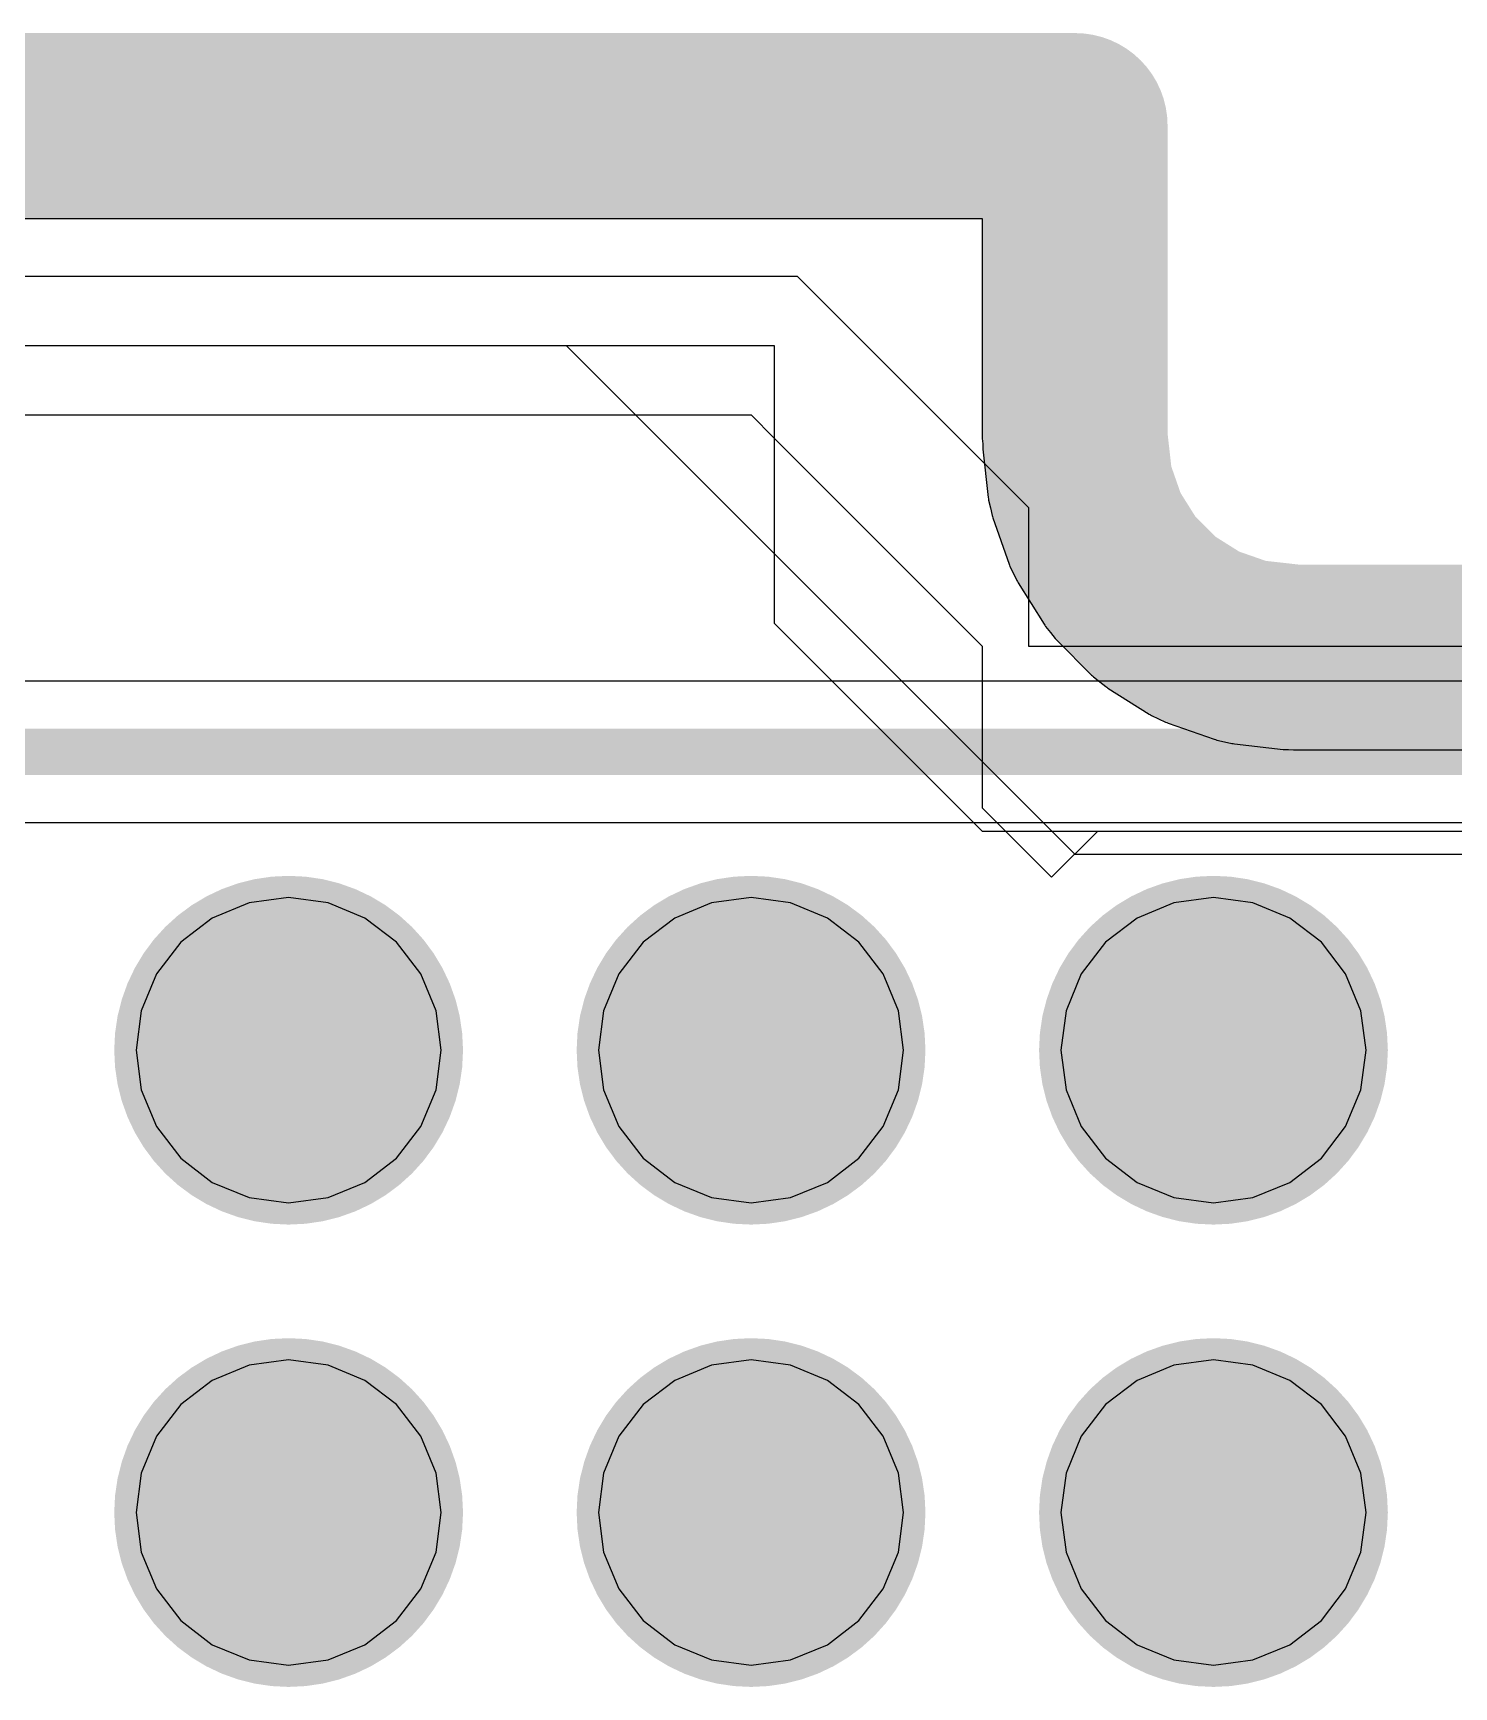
# Model space of a CAD drawing. Header units: millimetres. Extents: x 50.7 to 141.9, y 26.7 to 123.6.
# Drawn here: x 81.53 to 89.33, y 114.55 to 123.64 of the extents above; entities that cross this region are included whole.
import ezdxf

# ---------------------------------------------------------------- set-up
doc = ezdxf.new("R2010")
doc.units = ezdxf.units.MM
for name, color, linetype in [('BottomLayer', 5, 'Continuous'), ('BottomSolder', 6, 'Continuous'), ('InternalPlane1', 76, 'Continuous'), ('InternalPlane3', 216, 'Continuous'), ('MidLayer1', 16, 'Continuous'), ('MidLayer2', 76, 'Continuous'), ('MidLayer3', 90, 'Continuous'), ('MidLayer4', 156, 'Continuous'), ('MultiLayer', 9, 'Continuous'), ('TopLayer', 1, 'Continuous'), ('TopSolder', 216, 'Continuous')]:
    doc.layers.add(name, color=color, linetype=linetype)

msp = doc.modelspace()

# ---------------------------------------------------------------- linework, layer by layer
at = {"layer": 'BottomLayer'}
for p, q in [((52.705, 122.301), (85.725, 122.301)), ((85.725, 122.301), (86.995, 121.031)), ((86.995, 121.031), (86.995, 120.269)), ((86.995, 120.269), (108.331, 120.269)), ((115.9115, 120.0765), (65.1905, 120.0765)), ((65.3514, 119.2995), (97.1067, 119.2995)), ((82.7141, 118.8586), (82.5119, 118.7749)), ((82.931, 118.8872), (82.7141, 118.8586)), ((83.1479, 118.8586), (82.931, 118.8872)), ((83.3501, 118.7749), (83.1479, 118.8586)), ((85.2541, 118.8586), (85.0519, 118.7749)), ((85.471, 118.8872), (85.2541, 118.8586)), ((85.6879, 118.8586), (85.471, 118.8872)), ((85.8901, 118.7749), (85.6879, 118.8586)), ((87.7941, 118.8586), (87.5919, 118.7749)), ((88.011, 118.8872), (87.7941, 118.8586)), ((88.2279, 118.8586), (88.011, 118.8872)), ((88.4301, 118.7749), (88.2279, 118.8586)), ((82.5119, 118.7749), (82.3383, 118.6417)), ((83.5237, 118.6417), (83.3501, 118.7749)), ((85.0519, 118.7749), (84.8783, 118.6417)), ((86.0637, 118.6417), (85.8901, 118.7749)), ((87.5919, 118.7749), (87.4183, 118.6417)), ((88.6037, 118.6417), (88.4301, 118.7749)), ((82.3383, 118.6417), (82.2051, 118.4681)), ((83.6569, 118.4681), (83.5237, 118.6417)), ((84.8783, 118.6417), (84.7451, 118.4681)), ((86.1969, 118.4681), (86.0637, 118.6417)), ((87.4183, 118.6417), (87.2851, 118.4681)), ((88.7369, 118.4681), (88.6037, 118.6417)), ((82.2051, 118.4681), (82.1214, 118.2659)), ((83.7406, 118.2659), (83.6569, 118.4681)), ((84.7451, 118.4681), (84.6614, 118.2659)), ((86.2806, 118.2659), (86.1969, 118.4681)), ((87.2851, 118.4681), (87.2014, 118.2659)), ((88.8206, 118.2659), (88.7369, 118.4681)), ((82.1214, 118.2659), (82.0928, 118.049)), ((83.7692, 118.049), (83.7406, 118.2659)), ((84.6614, 118.2659), (84.6328, 118.049)), ((86.3092, 118.049), (86.2806, 118.2659)), ((87.2014, 118.2659), (87.1728, 118.049)), ((88.8492, 118.049), (88.8206, 118.2659)), ((82.0928, 118.049), (82.1214, 117.8321)), ((83.7406, 117.8321), (83.7692, 118.049)), ((84.6328, 118.049), (84.6614, 117.8321)), ((86.2806, 117.8321), (86.3092, 118.049)), ((87.1728, 118.049), (87.2014, 117.8321)), ((88.8206, 117.8321), (88.8492, 118.049)), ((82.1214, 117.8321), (82.2051, 117.6299)), ((83.6569, 117.6299), (83.7406, 117.8321)), ((84.6614, 117.8321), (84.7451, 117.6299)), ((86.1969, 117.6299), (86.2806, 117.8321)), ((87.2014, 117.8321), (87.2851, 117.6299)), ((88.7369, 117.6299), (88.8206, 117.8321)), ((82.2051, 117.6299), (82.3383, 117.4563)), ((83.5237, 117.4563), (83.6569, 117.6299)), ((84.7451, 117.6299), (84.8783, 117.4563)), ((86.0637, 117.4563), (86.1969, 117.6299)), ((87.2851, 117.6299), (87.4183, 117.4563)), ((88.6037, 117.4563), (88.7369, 117.6299)), ((82.3383, 117.4563), (82.5119, 117.3231)), ((83.3501, 117.3231), (83.5237, 117.4563)), ((84.8783, 117.4563), (85.0519, 117.3231)), ((85.8901, 117.3231), (86.0637, 117.4563)), ((87.4183, 117.4563), (87.5919, 117.3231)), ((88.4301, 117.3231), (88.6037, 117.4563)), ((82.5119, 117.3231), (82.7141, 117.2394)), ((83.1479, 117.2394), (83.3501, 117.3231)), ((85.0519, 117.3231), (85.2541, 117.2394)), ((85.6879, 117.2394), (85.8901, 117.3231)), ((87.5919, 117.3231), (87.7941, 117.2394)), ((88.2279, 117.2394), (88.4301, 117.3231)), ((82.7141, 117.2394), (82.931, 117.2108)), ((82.931, 117.2108), (83.1479, 117.2394)), ((85.2541, 117.2394), (85.471, 117.2108)), ((85.471, 117.2108), (85.6879, 117.2394)), ((87.7941, 117.2394), (88.011, 117.2108)), ((88.011, 117.2108), (88.2279, 117.2394)), ((82.7141, 116.3186), (82.5119, 116.2349)), ((82.931, 116.3472), (82.7141, 116.3186)), ((83.1479, 116.3186), (82.931, 116.3472)), ((83.3501, 116.2349), (83.1479, 116.3186)), ((85.2541, 116.3186), (85.0519, 116.2349)), ((85.471, 116.3472), (85.2541, 116.3186)), ((85.6879, 116.3186), (85.471, 116.3472)), ((85.8901, 116.2349), (85.6879, 116.3186)), ((87.7941, 116.3186), (87.5919, 116.2349)), ((88.011, 116.3472), (87.7941, 116.3186)), ((88.2279, 116.3186), (88.011, 116.3472)), ((88.4301, 116.2349), (88.2279, 116.3186)), ((82.5119, 116.2349), (82.3383, 116.1017)), ((83.5237, 116.1017), (83.3501, 116.2349)), ((85.0519, 116.2349), (84.8783, 116.1017)), ((86.0637, 116.1017), (85.8901, 116.2349)), ((87.5919, 116.2349), (87.4183, 116.1017)), ((88.6037, 116.1017), (88.4301, 116.2349)), ((82.3383, 116.1017), (82.2051, 115.9281)), ((83.6569, 115.9281), (83.5237, 116.1017)), ((84.8783, 116.1017), (84.7451, 115.9281)), ((86.1969, 115.9281), (86.0637, 116.1017)), ((87.4183, 116.1017), (87.2851, 115.9281)), ((88.7369, 115.9281), (88.6037, 116.1017)), ((82.2051, 115.9281), (82.1214, 115.7259)), ((83.7406, 115.7259), (83.6569, 115.9281)), ((84.7451, 115.9281), (84.6614, 115.7259)), ((86.2806, 115.7259), (86.1969, 115.9281)), ((87.2851, 115.9281), (87.2014, 115.7259)), ((88.8206, 115.7259), (88.7369, 115.9281)), ((82.1214, 115.7259), (82.0928, 115.509)), ((83.7692, 115.509), (83.7406, 115.7259)), ((84.6614, 115.7259), (84.6328, 115.509)), ((86.3092, 115.509), (86.2806, 115.7259)), ((87.2014, 115.7259), (87.1728, 115.509)), ((88.8492, 115.509), (88.8206, 115.7259)), ((82.0928, 115.509), (82.1214, 115.2921)), ((83.7406, 115.2921), (83.7692, 115.509)), ((84.6328, 115.509), (84.6614, 115.2921)), ((86.2806, 115.2921), (86.3092, 115.509)), ((87.1728, 115.509), (87.2014, 115.2921)), ((88.8206, 115.2921), (88.8492, 115.509)), ((82.1214, 115.2921), (82.2051, 115.0899)), ((83.6569, 115.0899), (83.7406, 115.2921)), ((84.6614, 115.2921), (84.7451, 115.0899)), ((86.1969, 115.0899), (86.2806, 115.2921)), ((87.2014, 115.2921), (87.2851, 115.0899)), ((88.7369, 115.0899), (88.8206, 115.2921)), ((82.2051, 115.0899), (82.3383, 114.9163)), ((83.5237, 114.9163), (83.6569, 115.0899)), ((84.7451, 115.0899), (84.8783, 114.9163)), ((86.0637, 114.9163), (86.1969, 115.0899)), ((87.2851, 115.0899), (87.4183, 114.9163)), ((88.6037, 114.9163), (88.7369, 115.0899)), ((82.3383, 114.9163), (82.5119, 114.7831)), ((83.3501, 114.7831), (83.5237, 114.9163)), ((84.8783, 114.9163), (85.0519, 114.7831)), ((85.8901, 114.7831), (86.0637, 114.9163)), ((87.4183, 114.9163), (87.5919, 114.7831)), ((88.4301, 114.7831), (88.6037, 114.9163)), ((82.5119, 114.7831), (82.7141, 114.6994)), ((83.1479, 114.6994), (83.3501, 114.7831)), ((85.0519, 114.7831), (85.2541, 114.6994)), ((85.6879, 114.6994), (85.8901, 114.7831)), ((87.5919, 114.7831), (87.7941, 114.6994)), ((88.2279, 114.6994), (88.4301, 114.7831)), ((82.7141, 114.6994), (82.931, 114.6708)), ((82.931, 114.6708), (83.1479, 114.6994)), ((85.2541, 114.6994), (85.471, 114.6708)), ((85.471, 114.6708), (85.6879, 114.6994)), ((87.7941, 114.6994), (88.011, 114.6708)), ((88.011, 114.6708), (88.2279, 114.6994))]:
    msp.add_line(p, q, dxfattribs=at)
at = {"layer": 'BottomLayer', "const_width": 0.254}
msp.add_lwpolyline([(65.1905, 119.688), (115.9115, 119.688)], dxfattribs=at)
at = {"layer": 'BottomLayer', "const_width": 0.577}
for points in [[(82.6425, 118.049, 1), (83.2195, 118.049, 1)], [(85.1825, 118.049, 1), (85.7595, 118.049, 1)], [(87.7225, 118.049, 1), (88.2995, 118.049, 1)], [(82.6425, 115.509, 1), (83.2195, 115.509, 1)], [(85.1825, 115.509, 1), (85.7595, 115.509, 1)], [(87.7225, 115.509, 1), (88.2995, 115.509, 1)]]:
    msp.add_lwpolyline(points, format="xyb", close=True, dxfattribs=at)
at = {"layer": 'BottomSolder', "const_width": 0.6786}
for points in [[(82.5917, 118.049, 1), (83.2703, 118.049, 1)], [(85.1317, 118.049, 1), (85.8103, 118.049, 1)], [(87.6717, 118.049, 1), (88.3503, 118.049, 1)], [(82.5917, 115.509, 1), (83.2703, 115.509, 1)], [(85.1317, 115.509, 1), (85.8103, 115.509, 1)], [(87.6717, 115.509, 1), (88.3503, 115.509, 1)]]:
    msp.add_lwpolyline(points, format="xyb", close=True, dxfattribs=at)
at = {"layer": 'InternalPlane1'}
for p, q in [((52.3924, 122.6185), (86.7405, 122.6185)), ((86.7405, 122.6185), (86.7405, 121.409)), ((86.7405, 121.409), (86.7433, 121.3805)), ((86.7433, 121.3805), (86.7437, 121.3518)), ((86.7437, 121.3518), (86.7738, 121.0848)), ((86.7738, 121.0848), (86.7753, 121.0778)), ((86.7753, 121.0778), (86.7756, 121.0706)), ((86.7756, 121.0706), (86.7858, 121.0289)), ((86.7858, 121.0289), (86.7947, 120.987)), ((86.7947, 120.987), (86.7976, 120.9804)), ((86.7976, 120.9804), (86.7993, 120.9734)), ((86.7993, 120.9734), (86.888, 120.7197)), ((86.888, 120.7197), (86.891, 120.7132)), ((86.891, 120.7132), (86.8929, 120.7063)), ((86.8929, 120.7063), (86.9121, 120.6679)), ((86.9121, 120.6679), (86.9302, 120.629)), ((86.9302, 120.629), (86.9344, 120.6232)), ((86.9344, 120.6232), (86.9376, 120.6167)), ((86.9376, 120.6167), (87.0806, 120.3892)), ((87.0806, 120.3892), (87.085, 120.3835)), ((87.085, 120.3835), (87.0884, 120.3772)), ((87.0884, 120.3772), (87.1156, 120.344)), ((87.1156, 120.344), (87.1419, 120.3101)), ((87.1419, 120.3101), (87.1473, 120.3054)), ((87.1473, 120.3054), (87.1518, 120.2999)), ((87.1518, 120.2999), (87.3419, 120.1099)), ((87.3419, 120.1099), (87.3474, 120.1053)), ((87.3474, 120.1053), (87.3521, 120.0999)), ((87.3521, 120.0999), (87.3861, 120.0736)), ((87.3861, 120.0736), (87.4192, 120.0464)), ((87.4192, 120.0464), (87.4255, 120.043)), ((87.4255, 120.043), (87.4312, 120.0386)), ((87.4312, 120.0386), (87.6587, 119.8956)), ((87.6587, 119.8956), (87.6652, 119.8924)), ((87.6652, 119.8924), (87.671, 119.8882)), ((87.671, 119.8882), (87.7099, 119.8701)), ((87.7099, 119.8701), (87.7483, 119.8509)), ((87.7483, 119.8509), (87.7552, 119.849)), ((87.7552, 119.849), (87.7618, 119.846)), ((87.7618, 119.846), (88.0154, 119.7573)), ((88.0154, 119.7573), (88.0224, 119.7556)), ((88.0224, 119.7556), (88.0289, 119.7527)), ((88.0289, 119.7527), (88.0709, 119.7438)), ((88.0709, 119.7438), (88.1126, 119.7336)), ((88.1126, 119.7336), (88.1198, 119.7333)), ((88.1198, 119.7333), (88.1268, 119.7318)), ((88.1268, 119.7318), (88.3938, 119.7017)), ((88.3938, 119.7017), (88.4225, 119.7013)), ((88.4225, 119.7013), (88.451, 119.6985)), ((88.451, 119.6985), (106.371, 119.6985))]:
    msp.add_line(p, q, dxfattribs=at)
at = {"layer": 'InternalPlane1', "const_width": 1.016}
for points in [[(52.181, 123.129), (87.251, 123.129)], [(87.251, 121.409), (87.251, 123.129)], [(87.251, 121.409), (87.2811, 121.142)], [(87.2811, 121.142), (87.3698, 120.8883)], [(87.3698, 120.8883), (87.5128, 120.6608)], [(87.5128, 120.6608), (87.7028, 120.4708)], [(87.7028, 120.4708), (87.9303, 120.3278)], [(87.9303, 120.3278), (88.184, 120.2391)], [(88.184, 120.2391), (88.451, 120.209)], [(88.451, 120.209), (106.371, 120.209)]]:
    msp.add_lwpolyline(points, dxfattribs=at)
at = {"layer": 'InternalPlane1'}
for points, const_width in [([(86.997, 123.129, 1), (87.505, 123.129, 1)], 0.508), ([(86.997, 123.129, 1), (87.505, 123.129, 1)], 0.508), ([(86.997, 121.409, 1), (87.505, 121.409, 1)], 0.508), ([(86.997, 121.409, 1), (87.505, 121.409, 1)], 0.508), ([(87.0271, 121.142, 1), (87.5351, 121.142, 1)], 0.508), ([(87.0271, 121.142, 1), (87.5351, 121.142, 1)], 0.508), ([(87.1158, 120.8883, 1), (87.6238, 120.8883, 1)], 0.508), ([(87.1158, 120.8883, 1), (87.6238, 120.8883, 1)], 0.508), ([(87.2588, 120.6608, 1), (87.7668, 120.6608, 1)], 0.508), ([(87.2588, 120.6608, 1), (87.7668, 120.6608, 1)], 0.508), ([(87.4488, 120.4708, 1), (87.9568, 120.4708, 1)], 0.508), ([(87.4488, 120.4708, 1), (87.9568, 120.4708, 1)], 0.508), ([(87.6763, 120.3278, 1), (88.1843, 120.3278, 1)], 0.508), ([(87.6763, 120.3278, 1), (88.1843, 120.3278, 1)], 0.508), ([(87.93, 120.2391, 1), (88.438, 120.2391, 1)], 0.508), ([(87.93, 120.2391, 1), (88.438, 120.2391, 1)], 0.508), ([(88.197, 120.209, 1), (88.705, 120.209, 1)], 0.508), ([(88.197, 120.209, 1), (88.705, 120.209, 1)], 0.508), ([(82.452, 118.049, 1), (83.41, 118.049, 1)], 0.958), ([(84.992, 118.049, 1), (85.95, 118.049, 1)], 0.958), ([(87.532, 118.049, 1), (88.49, 118.049, 1)], 0.958), ([(82.452, 115.509, 1), (83.41, 115.509, 1)], 0.958), ([(84.992, 115.509, 1), (85.95, 115.509, 1)], 0.958), ([(87.532, 115.509, 1), (88.49, 115.509, 1)], 0.958)]:
    msp.add_lwpolyline(points, format="xyb", close=True, dxfattribs=dict(at, const_width=const_width))
at = {"layer": 'InternalPlane3'}
for p, q in [((52.3924, 122.6185), (86.7405, 122.6185)), ((86.7405, 122.6185), (86.7405, 121.409)), ((86.7405, 121.409), (86.7433, 121.3805)), ((86.7433, 121.3805), (86.7437, 121.3518)), ((86.7437, 121.3518), (86.7738, 121.0848)), ((86.7738, 121.0848), (86.7753, 121.0778)), ((86.7753, 121.0778), (86.7756, 121.0706)), ((86.7756, 121.0706), (86.7858, 121.0289)), ((86.7858, 121.0289), (86.7947, 120.987)), ((86.7947, 120.987), (86.7976, 120.9804)), ((86.7976, 120.9804), (86.7993, 120.9734)), ((86.7993, 120.9734), (86.888, 120.7197)), ((86.888, 120.7197), (86.891, 120.7132)), ((86.891, 120.7132), (86.8929, 120.7063)), ((86.8929, 120.7063), (86.9121, 120.6679)), ((86.9121, 120.6679), (86.9302, 120.629)), ((86.9302, 120.629), (86.9344, 120.6232)), ((86.9344, 120.6232), (86.9376, 120.6167)), ((86.9376, 120.6167), (87.0806, 120.3892)), ((87.0806, 120.3892), (87.085, 120.3835)), ((87.085, 120.3835), (87.0884, 120.3772)), ((87.0884, 120.3772), (87.1156, 120.344)), ((87.1156, 120.344), (87.1419, 120.3101)), ((87.1419, 120.3101), (87.1473, 120.3054)), ((87.1473, 120.3054), (87.1518, 120.2999)), ((87.1518, 120.2999), (87.3419, 120.1099)), ((87.3419, 120.1099), (87.3474, 120.1053)), ((87.3474, 120.1053), (87.3521, 120.0999)), ((87.3521, 120.0999), (87.3861, 120.0736)), ((87.3861, 120.0736), (87.4192, 120.0464)), ((87.4192, 120.0464), (87.4255, 120.043)), ((87.4255, 120.043), (87.4312, 120.0386)), ((87.4312, 120.0386), (87.6587, 119.8956)), ((87.6587, 119.8956), (87.6652, 119.8924)), ((87.6652, 119.8924), (87.671, 119.8882)), ((87.671, 119.8882), (87.7099, 119.8701)), ((87.7099, 119.8701), (87.7483, 119.8509)), ((87.7483, 119.8509), (87.7552, 119.849)), ((87.7552, 119.849), (87.7618, 119.846)), ((87.7618, 119.846), (88.0154, 119.7573)), ((88.0154, 119.7573), (88.0224, 119.7556)), ((88.0224, 119.7556), (88.0289, 119.7527)), ((88.0289, 119.7527), (88.0709, 119.7438)), ((88.0709, 119.7438), (88.1126, 119.7336)), ((88.1126, 119.7336), (88.1198, 119.7333)), ((88.1198, 119.7333), (88.1268, 119.7318)), ((88.1268, 119.7318), (88.3938, 119.7017)), ((88.3938, 119.7017), (88.4225, 119.7013)), ((88.4225, 119.7013), (88.451, 119.6985)), ((88.451, 119.6985), (106.371, 119.6985))]:
    msp.add_line(p, q, dxfattribs=at)
at = {"layer": 'InternalPlane3', "const_width": 1.016}
for points in [[(52.181, 123.129), (87.251, 123.129)], [(87.251, 121.409), (87.251, 123.129)], [(87.251, 121.409), (87.2811, 121.142)], [(87.2811, 121.142), (87.3698, 120.8883)], [(87.3698, 120.8883), (87.5128, 120.6608)], [(87.5128, 120.6608), (87.7028, 120.4708)], [(87.7028, 120.4708), (87.9303, 120.3278)], [(87.9303, 120.3278), (88.184, 120.2391)], [(88.184, 120.2391), (88.451, 120.209)], [(88.451, 120.209), (106.371, 120.209)]]:
    msp.add_lwpolyline(points, dxfattribs=at)
at = {"layer": 'InternalPlane3'}
for points, const_width in [([(86.997, 123.129, 1), (87.505, 123.129, 1)], 0.508), ([(86.997, 123.129, 1), (87.505, 123.129, 1)], 0.508), ([(86.997, 121.409, 1), (87.505, 121.409, 1)], 0.508), ([(86.997, 121.409, 1), (87.505, 121.409, 1)], 0.508), ([(87.0271, 121.142, 1), (87.5351, 121.142, 1)], 0.508), ([(87.0271, 121.142, 1), (87.5351, 121.142, 1)], 0.508), ([(87.1158, 120.8883, 1), (87.6238, 120.8883, 1)], 0.508), ([(87.1158, 120.8883, 1), (87.6238, 120.8883, 1)], 0.508), ([(87.2588, 120.6608, 1), (87.7668, 120.6608, 1)], 0.508), ([(87.2588, 120.6608, 1), (87.7668, 120.6608, 1)], 0.508), ([(87.4488, 120.4708, 1), (87.9568, 120.4708, 1)], 0.508), ([(87.4488, 120.4708, 1), (87.9568, 120.4708, 1)], 0.508), ([(87.6763, 120.3278, 1), (88.1843, 120.3278, 1)], 0.508), ([(87.6763, 120.3278, 1), (88.1843, 120.3278, 1)], 0.508), ([(87.93, 120.2391, 1), (88.438, 120.2391, 1)], 0.508), ([(87.93, 120.2391, 1), (88.438, 120.2391, 1)], 0.508), ([(88.197, 120.209, 1), (88.705, 120.209, 1)], 0.508), ([(88.197, 120.209, 1), (88.705, 120.209, 1)], 0.508), ([(82.452, 118.049, 1), (83.41, 118.049, 1)], 0.958), ([(84.992, 118.049, 1), (85.95, 118.049, 1)], 0.958), ([(87.532, 118.049, 1), (88.49, 118.049, 1)], 0.958), ([(82.452, 115.509, 1), (83.41, 115.509, 1)], 0.958), ([(84.992, 115.509, 1), (85.95, 115.509, 1)], 0.958), ([(87.532, 115.509, 1), (88.49, 115.509, 1)], 0.958)]:
    msp.add_lwpolyline(points, format="xyb", close=True, dxfattribs=dict(at, const_width=const_width))
at = {"layer": 'MidLayer1', "const_width": 0.577}
for points in [[(82.6425, 118.049, 1), (83.2195, 118.049, 1)], [(85.1825, 118.049, 1), (85.7595, 118.049, 1)], [(87.7225, 118.049, 1), (88.2995, 118.049, 1)], [(82.6425, 115.509, 1), (83.2195, 115.509, 1)], [(85.1825, 115.509, 1), (85.7595, 115.509, 1)], [(87.7225, 115.509, 1), (88.2995, 115.509, 1)]]:
    msp.add_lwpolyline(points, format="xyb", close=True, dxfattribs=at)
at = {"layer": 'MidLayer2', "const_width": 0.577}
for points in [[(82.6425, 118.049, 1), (83.2195, 118.049, 1)], [(85.1825, 118.049, 1), (85.7595, 118.049, 1)], [(87.7225, 118.049, 1), (88.2995, 118.049, 1)], [(82.6425, 115.509, 1), (83.2195, 115.509, 1)], [(85.1825, 115.509, 1), (85.7595, 115.509, 1)], [(87.7225, 115.509, 1), (88.2995, 115.509, 1)]]:
    msp.add_lwpolyline(points, format="xyb", close=True, dxfattribs=at)
at = {"layer": 'MidLayer3'}
for p, q in [((52.832, 121.539), (85.471, 121.539)), ((85.471, 121.539), (85.598, 121.412)), ((85.598, 121.412), (86.741, 120.269)), ((86.741, 120.269), (86.741, 119.507)), ((86.741, 119.507), (86.741, 119.38)), ((86.741, 119.38), (87.122, 118.999)), ((87.122, 118.999), (87.376, 119.253)), ((87.376, 119.253), (107.823, 119.253)), ((82.7141, 118.8586), (82.5119, 118.7749)), ((82.931, 118.8872), (82.7141, 118.8586)), ((83.1479, 118.8586), (82.931, 118.8872)), ((83.3501, 118.7749), (83.1479, 118.8586)), ((85.2541, 118.8586), (85.0519, 118.7749)), ((85.471, 118.8872), (85.2541, 118.8586)), ((85.6879, 118.8586), (85.471, 118.8872)), ((85.8901, 118.7749), (85.6879, 118.8586)), ((87.7941, 118.8586), (87.5919, 118.7749)), ((88.011, 118.8872), (87.7941, 118.8586)), ((88.2279, 118.8586), (88.011, 118.8872)), ((88.4301, 118.7749), (88.2279, 118.8586)), ((82.5119, 118.7749), (82.3383, 118.6417)), ((83.5237, 118.6417), (83.3501, 118.7749)), ((85.0519, 118.7749), (84.8783, 118.6417)), ((86.0637, 118.6417), (85.8901, 118.7749)), ((87.5919, 118.7749), (87.4183, 118.6417)), ((88.6037, 118.6417), (88.4301, 118.7749)), ((82.3383, 118.6417), (82.2051, 118.4681)), ((83.6569, 118.4681), (83.5237, 118.6417)), ((84.8783, 118.6417), (84.7451, 118.4681)), ((86.1969, 118.4681), (86.0637, 118.6417)), ((87.4183, 118.6417), (87.2851, 118.4681)), ((88.7369, 118.4681), (88.6037, 118.6417)), ((82.2051, 118.4681), (82.1214, 118.2659)), ((83.7406, 118.2659), (83.6569, 118.4681)), ((84.7451, 118.4681), (84.6614, 118.2659)), ((86.2806, 118.2659), (86.1969, 118.4681)), ((87.2851, 118.4681), (87.2014, 118.2659)), ((88.8206, 118.2659), (88.7369, 118.4681)), ((82.1214, 118.2659), (82.0928, 118.049)), ((83.7692, 118.049), (83.7406, 118.2659)), ((84.6614, 118.2659), (84.6328, 118.049)), ((86.3092, 118.049), (86.2806, 118.2659)), ((87.2014, 118.2659), (87.1728, 118.049)), ((88.8492, 118.049), (88.8206, 118.2659)), ((82.0928, 118.049), (82.1214, 117.8321)), ((83.7406, 117.8321), (83.7692, 118.049)), ((84.6328, 118.049), (84.6614, 117.8321)), ((86.2806, 117.8321), (86.3092, 118.049)), ((87.1728, 118.049), (87.2014, 117.8321)), ((88.8206, 117.8321), (88.8492, 118.049)), ((82.1214, 117.8321), (82.2051, 117.6299)), ((83.6569, 117.6299), (83.7406, 117.8321)), ((84.6614, 117.8321), (84.7451, 117.6299)), ((86.1969, 117.6299), (86.2806, 117.8321)), ((87.2014, 117.8321), (87.2851, 117.6299)), ((88.7369, 117.6299), (88.8206, 117.8321)), ((82.2051, 117.6299), (82.3383, 117.4563)), ((83.5237, 117.4563), (83.6569, 117.6299)), ((84.7451, 117.6299), (84.8783, 117.4563)), ((86.0637, 117.4563), (86.1969, 117.6299)), ((87.2851, 117.6299), (87.4183, 117.4563)), ((88.6037, 117.4563), (88.7369, 117.6299)), ((82.3383, 117.4563), (82.5119, 117.3231)), ((83.3501, 117.3231), (83.5237, 117.4563)), ((84.8783, 117.4563), (85.0519, 117.3231)), ((85.8901, 117.3231), (86.0637, 117.4563)), ((87.4183, 117.4563), (87.5919, 117.3231)), ((88.4301, 117.3231), (88.6037, 117.4563)), ((82.5119, 117.3231), (82.7141, 117.2394)), ((83.1479, 117.2394), (83.3501, 117.3231)), ((85.0519, 117.3231), (85.2541, 117.2394)), ((85.6879, 117.2394), (85.8901, 117.3231)), ((87.5919, 117.3231), (87.7941, 117.2394)), ((88.2279, 117.2394), (88.4301, 117.3231)), ((82.7141, 117.2394), (82.931, 117.2108)), ((82.931, 117.2108), (83.1479, 117.2394)), ((85.2541, 117.2394), (85.471, 117.2108)), ((85.471, 117.2108), (85.6879, 117.2394)), ((87.7941, 117.2394), (88.011, 117.2108)), ((88.011, 117.2108), (88.2279, 117.2394)), ((82.7141, 116.3186), (82.5119, 116.2349)), ((82.931, 116.3472), (82.7141, 116.3186)), ((83.1479, 116.3186), (82.931, 116.3472)), ((83.3501, 116.2349), (83.1479, 116.3186)), ((85.2541, 116.3186), (85.0519, 116.2349)), ((85.471, 116.3472), (85.2541, 116.3186)), ((85.6879, 116.3186), (85.471, 116.3472)), ((85.8901, 116.2349), (85.6879, 116.3186)), ((87.7941, 116.3186), (87.5919, 116.2349)), ((88.011, 116.3472), (87.7941, 116.3186)), ((88.2279, 116.3186), (88.011, 116.3472)), ((88.4301, 116.2349), (88.2279, 116.3186)), ((82.5119, 116.2349), (82.3383, 116.1017)), ((83.5237, 116.1017), (83.3501, 116.2349)), ((85.0519, 116.2349), (84.8783, 116.1017)), ((86.0637, 116.1017), (85.8901, 116.2349)), ((87.5919, 116.2349), (87.4183, 116.1017)), ((88.6037, 116.1017), (88.4301, 116.2349)), ((82.3383, 116.1017), (82.2051, 115.9281)), ((83.6569, 115.9281), (83.5237, 116.1017)), ((84.8783, 116.1017), (84.7451, 115.9281)), ((86.1969, 115.9281), (86.0637, 116.1017)), ((87.4183, 116.1017), (87.2851, 115.9281)), ((88.7369, 115.9281), (88.6037, 116.1017)), ((82.2051, 115.9281), (82.1214, 115.7259)), ((83.7406, 115.7259), (83.6569, 115.9281)), ((84.7451, 115.9281), (84.6614, 115.7259)), ((86.2806, 115.7259), (86.1969, 115.9281)), ((87.2851, 115.9281), (87.2014, 115.7259)), ((88.8206, 115.7259), (88.7369, 115.9281)), ((82.1214, 115.7259), (82.0928, 115.509)), ((83.7692, 115.509), (83.7406, 115.7259)), ((84.6614, 115.7259), (84.6328, 115.509)), ((86.3092, 115.509), (86.2806, 115.7259)), ((87.2014, 115.7259), (87.1728, 115.509)), ((88.8492, 115.509), (88.8206, 115.7259)), ((82.0928, 115.509), (82.1214, 115.2921)), ((83.7406, 115.2921), (83.7692, 115.509)), ((84.6328, 115.509), (84.6614, 115.2921)), ((86.2806, 115.2921), (86.3092, 115.509)), ((87.1728, 115.509), (87.2014, 115.2921)), ((88.8206, 115.2921), (88.8492, 115.509)), ((82.1214, 115.2921), (82.2051, 115.0899)), ((83.6569, 115.0899), (83.7406, 115.2921)), ((84.6614, 115.2921), (84.7451, 115.0899)), ((86.1969, 115.0899), (86.2806, 115.2921)), ((87.2014, 115.2921), (87.2851, 115.0899)), ((88.7369, 115.0899), (88.8206, 115.2921)), ((82.2051, 115.0899), (82.3383, 114.9163)), ((83.5237, 114.9163), (83.6569, 115.0899)), ((84.7451, 115.0899), (84.8783, 114.9163)), ((86.0637, 114.9163), (86.1969, 115.0899)), ((87.2851, 115.0899), (87.4183, 114.9163)), ((88.6037, 114.9163), (88.7369, 115.0899)), ((82.3383, 114.9163), (82.5119, 114.7831)), ((83.3501, 114.7831), (83.5237, 114.9163)), ((84.8783, 114.9163), (85.0519, 114.7831)), ((85.8901, 114.7831), (86.0637, 114.9163)), ((87.4183, 114.9163), (87.5919, 114.7831)), ((88.4301, 114.7831), (88.6037, 114.9163)), ((82.5119, 114.7831), (82.7141, 114.6994)), ((83.1479, 114.6994), (83.3501, 114.7831)), ((85.0519, 114.7831), (85.2541, 114.6994)), ((85.6879, 114.6994), (85.8901, 114.7831)), ((87.5919, 114.7831), (87.7941, 114.6994)), ((88.2279, 114.6994), (88.4301, 114.7831)), ((82.7141, 114.6994), (82.931, 114.6708)), ((82.931, 114.6708), (83.1479, 114.6994)), ((85.2541, 114.6994), (85.471, 114.6708)), ((85.471, 114.6708), (85.6879, 114.6994)), ((87.7941, 114.6994), (88.011, 114.6708)), ((88.011, 114.6708), (88.2279, 114.6994))]:
    msp.add_line(p, q, dxfattribs=at)
at = {"layer": 'MidLayer3', "const_width": 0.577}
for points in [[(82.6425, 118.049, 1), (83.2195, 118.049, 1)], [(85.1825, 118.049, 1), (85.7595, 118.049, 1)], [(87.7225, 118.049, 1), (88.2995, 118.049, 1)], [(82.6425, 115.509, 1), (83.2195, 115.509, 1)], [(85.1825, 115.509, 1), (85.7595, 115.509, 1)], [(87.7225, 115.509, 1), (88.2995, 115.509, 1)]]:
    msp.add_lwpolyline(points, format="xyb", close=True, dxfattribs=at)
at = {"layer": 'MidLayer4'}
for p, q in [((53.467, 121.92), (85.598, 121.92)), ((85.598, 121.92), (85.598, 120.396)), ((85.598, 120.396), (86.741, 119.253)), ((86.741, 119.253), (107.823, 119.253)), ((82.7141, 118.8586), (82.5119, 118.7749)), ((82.931, 118.8872), (82.7141, 118.8586)), ((83.1479, 118.8586), (82.931, 118.8872)), ((83.3501, 118.7749), (83.1479, 118.8586)), ((85.2541, 118.8586), (85.0519, 118.7749)), ((85.471, 118.8872), (85.2541, 118.8586)), ((85.6879, 118.8586), (85.471, 118.8872)), ((85.8901, 118.7749), (85.6879, 118.8586)), ((87.7941, 118.8586), (87.5919, 118.7749)), ((88.011, 118.8872), (87.7941, 118.8586)), ((88.2279, 118.8586), (88.011, 118.8872)), ((88.4301, 118.7749), (88.2279, 118.8586)), ((82.5119, 118.7749), (82.3383, 118.6417)), ((83.5237, 118.6417), (83.3501, 118.7749)), ((85.0519, 118.7749), (84.8783, 118.6417)), ((86.0637, 118.6417), (85.8901, 118.7749)), ((87.5919, 118.7749), (87.4183, 118.6417)), ((88.6037, 118.6417), (88.4301, 118.7749)), ((82.3383, 118.6417), (82.2051, 118.4681)), ((83.6569, 118.4681), (83.5237, 118.6417)), ((84.8783, 118.6417), (84.7451, 118.4681)), ((86.1969, 118.4681), (86.0637, 118.6417)), ((87.4183, 118.6417), (87.2851, 118.4681)), ((88.7369, 118.4681), (88.6037, 118.6417)), ((82.2051, 118.4681), (82.1214, 118.2659)), ((83.7406, 118.2659), (83.6569, 118.4681)), ((84.7451, 118.4681), (84.6614, 118.2659)), ((86.2806, 118.2659), (86.1969, 118.4681)), ((87.2851, 118.4681), (87.2014, 118.2659)), ((88.8206, 118.2659), (88.7369, 118.4681)), ((82.1214, 118.2659), (82.0928, 118.049)), ((83.7692, 118.049), (83.7406, 118.2659)), ((84.6614, 118.2659), (84.6328, 118.049)), ((86.3092, 118.049), (86.2806, 118.2659)), ((87.2014, 118.2659), (87.1728, 118.049)), ((88.8492, 118.049), (88.8206, 118.2659)), ((82.0928, 118.049), (82.1214, 117.8321)), ((83.7406, 117.8321), (83.7692, 118.049)), ((84.6328, 118.049), (84.6614, 117.8321)), ((86.2806, 117.8321), (86.3092, 118.049)), ((87.1728, 118.049), (87.2014, 117.8321)), ((88.8206, 117.8321), (88.8492, 118.049)), ((82.1214, 117.8321), (82.2051, 117.6299)), ((83.6569, 117.6299), (83.7406, 117.8321)), ((84.6614, 117.8321), (84.7451, 117.6299)), ((86.1969, 117.6299), (86.2806, 117.8321)), ((87.2014, 117.8321), (87.2851, 117.6299)), ((88.7369, 117.6299), (88.8206, 117.8321)), ((82.2051, 117.6299), (82.3383, 117.4563)), ((83.5237, 117.4563), (83.6569, 117.6299)), ((84.7451, 117.6299), (84.8783, 117.4563)), ((86.0637, 117.4563), (86.1969, 117.6299)), ((87.2851, 117.6299), (87.4183, 117.4563)), ((88.6037, 117.4563), (88.7369, 117.6299)), ((82.3383, 117.4563), (82.5119, 117.3231)), ((83.3501, 117.3231), (83.5237, 117.4563)), ((84.8783, 117.4563), (85.0519, 117.3231)), ((85.8901, 117.3231), (86.0637, 117.4563)), ((87.4183, 117.4563), (87.5919, 117.3231)), ((88.4301, 117.3231), (88.6037, 117.4563)), ((82.5119, 117.3231), (82.7141, 117.2394)), ((83.1479, 117.2394), (83.3501, 117.3231)), ((85.0519, 117.3231), (85.2541, 117.2394)), ((85.6879, 117.2394), (85.8901, 117.3231)), ((87.5919, 117.3231), (87.7941, 117.2394)), ((88.2279, 117.2394), (88.4301, 117.3231)), ((82.7141, 117.2394), (82.931, 117.2108)), ((82.931, 117.2108), (83.1479, 117.2394)), ((85.2541, 117.2394), (85.471, 117.2108)), ((85.471, 117.2108), (85.6879, 117.2394)), ((87.7941, 117.2394), (88.011, 117.2108)), ((88.011, 117.2108), (88.2279, 117.2394)), ((82.7141, 116.3186), (82.5119, 116.2349)), ((82.931, 116.3472), (82.7141, 116.3186)), ((83.1479, 116.3186), (82.931, 116.3472)), ((83.3501, 116.2349), (83.1479, 116.3186)), ((85.2541, 116.3186), (85.0519, 116.2349)), ((85.471, 116.3472), (85.2541, 116.3186)), ((85.6879, 116.3186), (85.471, 116.3472)), ((85.8901, 116.2349), (85.6879, 116.3186)), ((87.7941, 116.3186), (87.5919, 116.2349)), ((88.011, 116.3472), (87.7941, 116.3186)), ((88.2279, 116.3186), (88.011, 116.3472)), ((88.4301, 116.2349), (88.2279, 116.3186)), ((82.5119, 116.2349), (82.3383, 116.1017)), ((83.5237, 116.1017), (83.3501, 116.2349)), ((85.0519, 116.2349), (84.8783, 116.1017)), ((86.0637, 116.1017), (85.8901, 116.2349)), ((87.5919, 116.2349), (87.4183, 116.1017)), ((88.6037, 116.1017), (88.4301, 116.2349)), ((82.3383, 116.1017), (82.2051, 115.9281)), ((83.6569, 115.9281), (83.5237, 116.1017)), ((84.8783, 116.1017), (84.7451, 115.9281)), ((86.1969, 115.9281), (86.0637, 116.1017)), ((87.4183, 116.1017), (87.2851, 115.9281)), ((88.7369, 115.9281), (88.6037, 116.1017)), ((82.2051, 115.9281), (82.1214, 115.7259)), ((83.7406, 115.7259), (83.6569, 115.9281)), ((84.7451, 115.9281), (84.6614, 115.7259)), ((86.2806, 115.7259), (86.1969, 115.9281)), ((87.2851, 115.9281), (87.2014, 115.7259)), ((88.8206, 115.7259), (88.7369, 115.9281)), ((82.1214, 115.7259), (82.0928, 115.509)), ((83.7692, 115.509), (83.7406, 115.7259)), ((84.6614, 115.7259), (84.6328, 115.509)), ((86.3092, 115.509), (86.2806, 115.7259)), ((87.2014, 115.7259), (87.1728, 115.509)), ((88.8492, 115.509), (88.8206, 115.7259)), ((82.0928, 115.509), (82.1214, 115.2921)), ((83.7406, 115.2921), (83.7692, 115.509)), ((84.6328, 115.509), (84.6614, 115.2921)), ((86.2806, 115.2921), (86.3092, 115.509)), ((87.1728, 115.509), (87.2014, 115.2921)), ((88.8206, 115.2921), (88.8492, 115.509)), ((82.1214, 115.2921), (82.2051, 115.0899)), ((83.6569, 115.0899), (83.7406, 115.2921)), ((84.6614, 115.2921), (84.7451, 115.0899)), ((86.1969, 115.0899), (86.2806, 115.2921)), ((87.2014, 115.2921), (87.2851, 115.0899)), ((88.7369, 115.0899), (88.8206, 115.2921)), ((82.2051, 115.0899), (82.3383, 114.9163)), ((83.5237, 114.9163), (83.6569, 115.0899)), ((84.7451, 115.0899), (84.8783, 114.9163)), ((86.0637, 114.9163), (86.1969, 115.0899)), ((87.2851, 115.0899), (87.4183, 114.9163)), ((88.6037, 114.9163), (88.7369, 115.0899)), ((82.3383, 114.9163), (82.5119, 114.7831)), ((83.3501, 114.7831), (83.5237, 114.9163)), ((84.8783, 114.9163), (85.0519, 114.7831)), ((85.8901, 114.7831), (86.0637, 114.9163)), ((87.4183, 114.9163), (87.5919, 114.7831)), ((88.4301, 114.7831), (88.6037, 114.9163)), ((82.5119, 114.7831), (82.7141, 114.6994)), ((83.1479, 114.6994), (83.3501, 114.7831)), ((85.0519, 114.7831), (85.2541, 114.6994)), ((85.6879, 114.6994), (85.8901, 114.7831)), ((87.5919, 114.7831), (87.7941, 114.6994)), ((88.2279, 114.6994), (88.4301, 114.7831)), ((82.7141, 114.6994), (82.931, 114.6708)), ((82.931, 114.6708), (83.1479, 114.6994)), ((85.2541, 114.6994), (85.471, 114.6708)), ((85.471, 114.6708), (85.6879, 114.6994)), ((87.7941, 114.6994), (88.011, 114.6708)), ((88.011, 114.6708), (88.2279, 114.6994))]:
    msp.add_line(p, q, dxfattribs=at)
at = {"layer": 'MidLayer4', "const_width": 0.577}
for points in [[(82.6425, 118.049, 1), (83.2195, 118.049, 1)], [(85.1825, 118.049, 1), (85.7595, 118.049, 1)], [(87.7225, 118.049, 1), (88.2995, 118.049, 1)], [(82.6425, 115.509, 1), (83.2195, 115.509, 1)], [(85.1825, 115.509, 1), (85.7595, 115.509, 1)], [(87.7225, 115.509, 1), (88.2995, 115.509, 1)]]:
    msp.add_lwpolyline(points, format="xyb", close=True, dxfattribs=at)
at = {"layer": 'MultiLayer', "const_width": 0.577}
for points in [[(82.6425, 118.049, 1), (83.2195, 118.049, 1)], [(85.1825, 118.049, 1), (85.7595, 118.049, 1)], [(87.7225, 118.049, 1), (88.2995, 118.049, 1)], [(82.6425, 115.509, 1), (83.2195, 115.509, 1)], [(85.1825, 115.509, 1), (85.7595, 115.509, 1)], [(87.7225, 115.509, 1), (88.2995, 115.509, 1)]]:
    msp.add_lwpolyline(points, format="xyb", close=True, dxfattribs=at)
at = {"layer": 'TopLayer'}
for p, q in [((53.467, 121.92), (84.455, 121.92)), ((84.455, 121.92), (84.836, 121.539)), ((84.836, 121.539), (87.249, 119.126)), ((87.249, 119.126), (94.3932, 119.126)), ((82.7141, 118.8586), (82.5119, 118.7749)), ((82.931, 118.8872), (82.7141, 118.8586)), ((83.1479, 118.8586), (82.931, 118.8872)), ((83.3501, 118.7749), (83.1479, 118.8586)), ((85.2541, 118.8586), (85.0519, 118.7749)), ((85.471, 118.8872), (85.2541, 118.8586)), ((85.6879, 118.8586), (85.471, 118.8872)), ((85.8901, 118.7749), (85.6879, 118.8586)), ((87.7941, 118.8586), (87.5919, 118.7749)), ((88.011, 118.8872), (87.7941, 118.8586)), ((88.2279, 118.8586), (88.011, 118.8872)), ((88.4301, 118.7749), (88.2279, 118.8586)), ((82.5119, 118.7749), (82.3383, 118.6417)), ((83.5237, 118.6417), (83.3501, 118.7749)), ((85.0519, 118.7749), (84.8783, 118.6417)), ((86.0637, 118.6417), (85.8901, 118.7749)), ((87.5919, 118.7749), (87.4183, 118.6417)), ((88.6037, 118.6417), (88.4301, 118.7749)), ((82.3383, 118.6417), (82.2051, 118.4681)), ((83.6569, 118.4681), (83.5237, 118.6417)), ((84.8783, 118.6417), (84.7451, 118.4681)), ((86.1969, 118.4681), (86.0637, 118.6417)), ((87.4183, 118.6417), (87.2851, 118.4681)), ((88.7369, 118.4681), (88.6037, 118.6417)), ((82.2051, 118.4681), (82.1214, 118.2659)), ((83.7406, 118.2659), (83.6569, 118.4681)), ((84.7451, 118.4681), (84.6614, 118.2659)), ((86.2806, 118.2659), (86.1969, 118.4681)), ((87.2851, 118.4681), (87.2014, 118.2659)), ((88.8206, 118.2659), (88.7369, 118.4681)), ((82.1214, 118.2659), (82.0928, 118.049)), ((83.7692, 118.049), (83.7406, 118.2659)), ((84.6614, 118.2659), (84.6328, 118.049)), ((86.3092, 118.049), (86.2806, 118.2659)), ((87.2014, 118.2659), (87.1728, 118.049)), ((88.8492, 118.049), (88.8206, 118.2659)), ((82.0928, 118.049), (82.1214, 117.8321)), ((83.7406, 117.8321), (83.7692, 118.049)), ((84.6328, 118.049), (84.6614, 117.8321)), ((86.2806, 117.8321), (86.3092, 118.049)), ((87.1728, 118.049), (87.2014, 117.8321)), ((88.8206, 117.8321), (88.8492, 118.049)), ((82.1214, 117.8321), (82.2051, 117.6299)), ((83.6569, 117.6299), (83.7406, 117.8321)), ((84.6614, 117.8321), (84.7451, 117.6299)), ((86.1969, 117.6299), (86.2806, 117.8321)), ((87.2014, 117.8321), (87.2851, 117.6299)), ((88.7369, 117.6299), (88.8206, 117.8321)), ((82.2051, 117.6299), (82.3383, 117.4563)), ((83.5237, 117.4563), (83.6569, 117.6299)), ((84.7451, 117.6299), (84.8783, 117.4563)), ((86.0637, 117.4563), (86.1969, 117.6299)), ((87.2851, 117.6299), (87.4183, 117.4563)), ((88.6037, 117.4563), (88.7369, 117.6299)), ((82.3383, 117.4563), (82.5119, 117.3231)), ((83.3501, 117.3231), (83.5237, 117.4563)), ((84.8783, 117.4563), (85.0519, 117.3231)), ((85.8901, 117.3231), (86.0637, 117.4563)), ((87.4183, 117.4563), (87.5919, 117.3231)), ((88.4301, 117.3231), (88.6037, 117.4563)), ((82.5119, 117.3231), (82.7141, 117.2394)), ((83.1479, 117.2394), (83.3501, 117.3231)), ((85.0519, 117.3231), (85.2541, 117.2394)), ((85.6879, 117.2394), (85.8901, 117.3231)), ((87.5919, 117.3231), (87.7941, 117.2394)), ((88.2279, 117.2394), (88.4301, 117.3231)), ((82.7141, 117.2394), (82.931, 117.2108)), ((82.931, 117.2108), (83.1479, 117.2394)), ((85.2541, 117.2394), (85.471, 117.2108)), ((85.471, 117.2108), (85.6879, 117.2394)), ((87.7941, 117.2394), (88.011, 117.2108)), ((88.011, 117.2108), (88.2279, 117.2394)), ((82.7141, 116.3186), (82.5119, 116.2349)), ((82.931, 116.3472), (82.7141, 116.3186)), ((83.1479, 116.3186), (82.931, 116.3472)), ((83.3501, 116.2349), (83.1479, 116.3186)), ((85.2541, 116.3186), (85.0519, 116.2349)), ((85.471, 116.3472), (85.2541, 116.3186)), ((85.6879, 116.3186), (85.471, 116.3472)), ((85.8901, 116.2349), (85.6879, 116.3186)), ((87.7941, 116.3186), (87.5919, 116.2349)), ((88.011, 116.3472), (87.7941, 116.3186)), ((88.2279, 116.3186), (88.011, 116.3472)), ((88.4301, 116.2349), (88.2279, 116.3186)), ((82.5119, 116.2349), (82.3383, 116.1017)), ((83.5237, 116.1017), (83.3501, 116.2349)), ((85.0519, 116.2349), (84.8783, 116.1017)), ((86.0637, 116.1017), (85.8901, 116.2349)), ((87.5919, 116.2349), (87.4183, 116.1017)), ((88.6037, 116.1017), (88.4301, 116.2349)), ((82.3383, 116.1017), (82.2051, 115.9281)), ((83.6569, 115.9281), (83.5237, 116.1017)), ((84.8783, 116.1017), (84.7451, 115.9281)), ((86.1969, 115.9281), (86.0637, 116.1017)), ((87.4183, 116.1017), (87.2851, 115.9281)), ((88.7369, 115.9281), (88.6037, 116.1017)), ((82.2051, 115.9281), (82.1214, 115.7259)), ((83.7406, 115.7259), (83.6569, 115.9281)), ((84.7451, 115.9281), (84.6614, 115.7259)), ((86.2806, 115.7259), (86.1969, 115.9281)), ((87.2851, 115.9281), (87.2014, 115.7259)), ((88.8206, 115.7259), (88.7369, 115.9281)), ((82.1214, 115.7259), (82.0928, 115.509)), ((83.7692, 115.509), (83.7406, 115.7259)), ((84.6614, 115.7259), (84.6328, 115.509)), ((86.3092, 115.509), (86.2806, 115.7259)), ((87.2014, 115.7259), (87.1728, 115.509)), ((88.8492, 115.509), (88.8206, 115.7259)), ((82.0928, 115.509), (82.1214, 115.2921)), ((83.7406, 115.2921), (83.7692, 115.509)), ((84.6328, 115.509), (84.6614, 115.2921)), ((86.2806, 115.2921), (86.3092, 115.509)), ((87.1728, 115.509), (87.2014, 115.2921)), ((88.8206, 115.2921), (88.8492, 115.509)), ((82.1214, 115.2921), (82.2051, 115.0899)), ((83.6569, 115.0899), (83.7406, 115.2921)), ((84.6614, 115.2921), (84.7451, 115.0899)), ((86.1969, 115.0899), (86.2806, 115.2921)), ((87.2014, 115.2921), (87.2851, 115.0899)), ((88.7369, 115.0899), (88.8206, 115.2921)), ((82.2051, 115.0899), (82.3383, 114.9163)), ((83.5237, 114.9163), (83.6569, 115.0899)), ((84.7451, 115.0899), (84.8783, 114.9163)), ((86.0637, 114.9163), (86.1969, 115.0899)), ((87.2851, 115.0899), (87.4183, 114.9163)), ((88.6037, 114.9163), (88.7369, 115.0899)), ((82.3383, 114.9163), (82.5119, 114.7831)), ((83.3501, 114.7831), (83.5237, 114.9163)), ((84.8783, 114.9163), (85.0519, 114.7831)), ((85.8901, 114.7831), (86.0637, 114.9163)), ((87.4183, 114.9163), (87.5919, 114.7831)), ((88.4301, 114.7831), (88.6037, 114.9163)), ((82.5119, 114.7831), (82.7141, 114.6994)), ((83.1479, 114.6994), (83.3501, 114.7831)), ((85.0519, 114.7831), (85.2541, 114.6994)), ((85.6879, 114.6994), (85.8901, 114.7831)), ((87.5919, 114.7831), (87.7941, 114.6994)), ((88.2279, 114.6994), (88.4301, 114.7831)), ((82.7141, 114.6994), (82.931, 114.6708)), ((82.931, 114.6708), (83.1479, 114.6994)), ((85.2541, 114.6994), (85.471, 114.6708)), ((85.471, 114.6708), (85.6879, 114.6994)), ((87.7941, 114.6994), (88.011, 114.6708)), ((88.011, 114.6708), (88.2279, 114.6994))]:
    msp.add_line(p, q, dxfattribs=at)
at = {"layer": 'TopLayer', "const_width": 0.577}
for points in [[(82.6425, 118.049, 1), (83.2195, 118.049, 1)], [(85.1825, 118.049, 1), (85.7595, 118.049, 1)], [(87.7225, 118.049, 1), (88.2995, 118.049, 1)], [(82.6425, 115.509, 1), (83.2195, 115.509, 1)], [(85.1825, 115.509, 1), (85.7595, 115.509, 1)], [(87.7225, 115.509, 1), (88.2995, 115.509, 1)]]:
    msp.add_lwpolyline(points, format="xyb", close=True, dxfattribs=at)
at = {"layer": 'TopSolder', "const_width": 0.6786}
for points in [[(82.5917, 118.049, 1), (83.2703, 118.049, 1)], [(85.1317, 118.049, 1), (85.8103, 118.049, 1)], [(87.6717, 118.049, 1), (88.3503, 118.049, 1)], [(82.5917, 115.509, 1), (83.2703, 115.509, 1)], [(85.1317, 115.509, 1), (85.8103, 115.509, 1)], [(87.6717, 115.509, 1), (88.3503, 115.509, 1)]]:
    msp.add_lwpolyline(points, format="xyb", close=True, dxfattribs=at)

doc.saveas('drawing.dxf')
